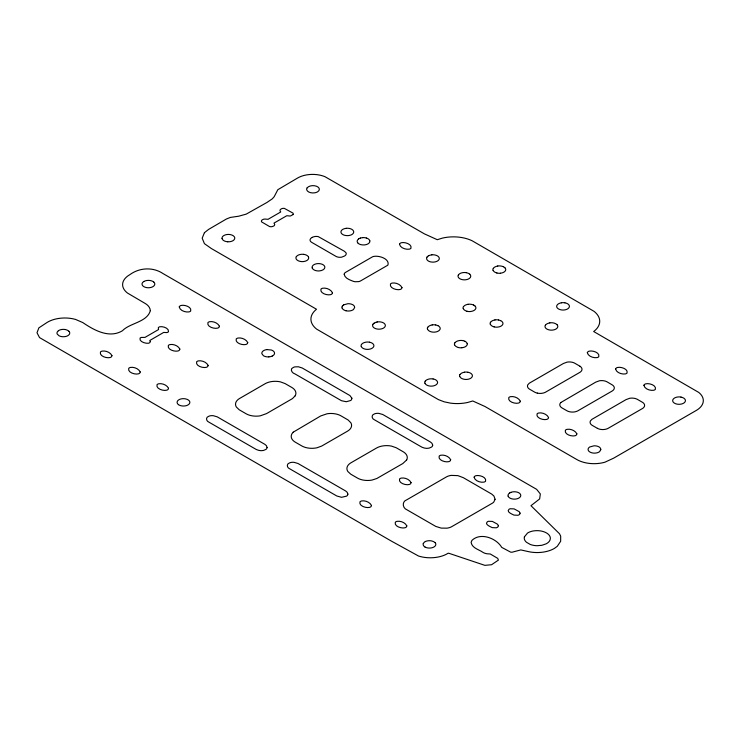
<?xml version="1.0" encoding="UTF-8"?>
<svg xmlns="http://www.w3.org/2000/svg" width="740" height="740" viewBox="0 0 740 740"><rect width="100%" height="100%" fill="white"/><g stroke="black" fill="none" stroke-linecap="round" stroke-linejoin="round"><path stroke-width="1.11" d="M423.243 543.548L424.371 542.161A6.632 3.829 0 0 1 424.899 541.81L425.408 541.541M343.647 304.852L347.865 303.714A6.706 3.866 0 0 1 351.287 304.121L352.684 304.677A6.567 3.792 0 0 1 354.275 306.157A6.678 3.857 0 0 1 354.627 307.535L353.48 309.505A6.309 3.645 0 0 1 349.391 310.966A6.42 3.709 0 0 1 345.867 310.735M376.161 322.205L377.298 321.965M266.9 349.595L271.293 350.011A6.651 3.839 0 0 1 273.115 350.908A6.355 3.672 0 0 1 274.457 353.785A6.392 3.691 0 0 1 272.181 356.079M227.735 241.767L227.208 241.721A6.299 3.635 0 0 1 222.185 238.872L222.093 238.502M303.825 254.366L303.289 254.301A6.373 3.682 0 0 0 296.361 256.641M366.3 237.984L365.162 237.743A6.401 3.691 0 0 0 362.757 237.614M65.046 329.513L66.184 329.762A6.327 3.654 0 0 1 68.811 331.261M597.337 428.312L592.398 425.463A7.807 4.505 0 0 1 590.335 423.373A7.918 4.57 0 0 1 590.492 420.829L591.982 419.303L626.012 399.637L629.638 398.296A7.918 4.57 0 0 1 634.051 398.268A7.807 4.505 0 0 1 637.519 399.443L642.57 402.366A7.807 4.505 0 0 1 644.494 404.743A7.918 4.57 0 0 1 644.392 406.417A7.807 4.505 0 0 1 642.274 408.628L608.298 428.238A7.807 4.505 0 0 1 604.321 429.468A7.909 4.56 0 0 1 599.927 429.256A7.807 4.505 0 0 1 597.393 428.312M579.957 366.217L574.906 363.294A7.807 4.505 0 0 0 571.437 362.119A7.918 4.57 0 0 0 567.034 362.147L563.399 363.488L529.377 383.154L527.879 384.68A7.918 4.57 0 0 0 527.722 387.224A7.807 4.505 0 0 0 529.794 389.323L534.733 392.172A7.807 4.505 0 0 0 537.37 393.116M178.488 404.641L179.071 405.011A6.355 3.672 0 0 0 185.24 405.881A6.244 3.598 0 0 0 187.923 404.983A6.383 3.691 0 0 0 189.782 401.829A6.355 3.672 0 0 0 186.258 399.073L185.167 398.805A6.383 3.691 0 0 0 180.458 399.091A6.281 3.626 0 0 0 177.563 400.978A6.688 3.857 0 0 0 177.295 401.487A6.355 3.672 0 0 0 178.47 404.632M308.515 257.076L308.626 257.381A6.373 3.682 0 0 1 303.4 261.572A6.401 3.691 0 0 1 299.885 261.331A6.373 3.682 0 0 1 296.074 258.686A6.401 3.691 0 0 1 296.342 256.614M346.2 228.318A6.401 3.691 0 0 1 349.743 228.54A6.336 3.654 0 0 1 353.563 231.232A6.401 3.691 0 0 1 353.285 233.257A6.336 3.654 0 0 1 351.981 234.469A6.401 3.691 0 0 1 350.427 235.181A6.336 3.654 0 0 1 345.127 235.394A6.623 3.829 0 0 1 344.378 235.218A6.235 3.598 0 0 1 341.565 233.507A6.623 3.829 0 0 1 341.103 232.73A6.364 3.672 0 0 1 342.287 229.705A6.401 3.691 0 0 1 343.971 228.836A6.364 3.672 0 0 1 346.246 228.327M307.202 187.831A6.336 3.663 0 0 1 316.48 186.23A6.336 3.663 0 0 1 317.673 191.78L316.84 192.206A23.338 13.477 0 0 1 315.666 192.613L314.916 192.788A6.336 3.663 0 0 1 306.749 189.865A6.401 3.691 0 0 1 307.156 187.812M227.679 241.776A6.383 3.682 0 0 0 232.906 240.722L233.387 240.417A22.884 13.209 0 0 0 234.09 239.751L234.654 238.854A6.383 3.682 0 0 0 230.177 234.58A6.41 3.7 0 0 0 226.625 234.589L225.487 234.848A6.383 3.682 0 0 0 222.056 238.521M303.789 254.357A6.373 3.682 0 0 1 308.525 257.094M312.262 268.019A6.336 3.654 0 0 0 316.045 270.664A6.401 3.691 0 0 0 319.578 270.886A6.373 3.682 0 0 0 324.777 266.714L324.675 266.4A6.373 3.682 0 0 0 319.939 263.69L319.44 263.634A6.373 3.682 0 0 0 313.834 264.754A6.336 3.654 0 0 0 312.539 265.993A6.401 3.691 0 0 0 312.215 267.991M357.688 242.785A6.216 3.589 0 0 0 360.972 244.663A6.336 3.663 0 0 0 369.288 242.803A6.401 3.691 0 0 0 369.787 240.768M357.735 242.803A6.336 3.663 0 0 1 358.687 238.928M360.528 238.067A6.336 3.663 0 0 1 362.831 237.66M366.319 238.012A6.336 3.663 0 0 1 369.787 240.787M358.595 238.881A6.401 3.691 0 0 1 360.436 238.03M427.11 257.039A6.336 3.654 0 0 0 427.572 260.406A6.188 3.571 0 0 0 430.541 261.868L431.022 261.96A6.336 3.654 0 0 0 436.831 261.35L437.562 260.97A6.336 3.654 0 0 0 438.866 259.759A6.401 3.691 0 0 0 439.144 257.714A6.336 3.654 0 0 0 435.361 255.087A6.401 3.691 0 0 0 431.781 254.819M428.608 255.8A6.336 3.654 0 0 1 431.864 254.865M427.045 257.03A6.244 3.607 0 0 1 428.562 255.772M345.941 310.735A6.309 3.645 0 0 1 342.195 308.108M342.454 306.11A6.309 3.645 0 0 1 343.73 304.908M342.046 308.062A6.42 3.709 0 0 1 342.315 306.027M372.923 324.305A6.373 3.682 0 0 1 374.163 323.075M374.301 323.158A6.29 3.626 0 0 1 376.253 322.289M372.951 324.314A6.401 3.691 0 0 0 372.784 326.368A6.336 3.663 0 0 0 374.579 328.171A6.373 3.682 0 0 0 380.952 328.995A6.29 3.626 0 0 0 384.985 326.71A6.373 3.682 0 0 0 384.319 323.5A6.383 3.691 0 0 0 383.006 322.659A6.336 3.663 0 0 0 380.85 321.993A6.401 3.691 0 0 0 377.326 321.946M469.706 274.207A6.336 3.663 0 0 1 470.566 277.019L470.381 277.398A6.336 3.663 0 0 1 464.11 279.85A6.336 3.663 0 0 1 458.227 277.047A6.401 3.691 0 0 1 458.338 275.021M458.393 275.012A6.336 3.663 0 0 1 461.584 272.912L462.685 272.662A6.401 3.691 0 0 1 466.265 272.681M466.246 272.699A6.336 3.663 0 0 1 468.401 273.365A6.401 3.691 0 0 1 469.761 274.198M361.286 346.477A6.336 3.654 0 0 0 365.033 349.095A6.401 3.691 0 0 0 368.539 349.336A6.346 3.663 0 0 0 373.663 346.635A6.41 3.7 0 0 0 373.829 345.275A6.346 3.663 0 0 0 373.117 343.98A6.41 3.7 0 0 0 371.526 342.842A6.346 3.663 0 0 0 369.417 342.213M361.536 344.47A6.336 3.654 0 0 1 365.884 342.185A6.401 3.691 0 0 1 369.399 342.157M361.24 346.45A6.401 3.691 0 0 1 361.49 344.424M500.388 273.208A6.346 3.663 0 0 0 505.503 270.516A6.41 3.7 0 0 0 505.67 269.157A6.346 3.663 0 0 0 504.957 267.861M496.919 272.968A6.346 3.663 0 0 1 493.164 270.35M493.404 268.343A6.346 3.663 0 0 1 497.761 266.048M503.385 266.761A6.346 3.663 0 0 0 501.257 266.095A6.41 3.7 0 0 0 497.687 266.002M500.332 273.236A6.41 3.7 0 0 1 496.827 273.005M493.025 270.35A6.41 3.7 0 0 1 493.275 268.324M503.366 266.724A6.41 3.7 0 0 1 504.948 267.834M427.628 329.245A6.346 3.663 0 0 0 431.383 331.871A6.401 3.691 0 0 0 434.843 332.112A6.346 3.663 0 0 0 439.967 329.411A6.41 3.7 0 0 0 440.134 328.051A6.346 3.663 0 0 0 439.421 326.756A6.41 3.7 0 0 0 437.83 325.618M427.877 327.237A6.346 3.663 0 0 1 432.234 324.943M435.721 324.999A6.346 3.663 0 0 1 437.849 325.656M427.489 329.245A6.41 3.7 0 0 1 427.739 327.219M432.151 324.897A6.41 3.7 0 0 1 435.666 324.943M470.557 311.485A6.346 3.663 0 0 0 475.672 308.802A6.41 3.7 0 0 0 475.839 307.442A6.346 3.663 0 0 0 475.126 306.147M467.088 311.253A6.346 3.663 0 0 1 463.332 308.636M463.582 306.619A6.346 3.663 0 0 1 467.939 304.334M473.563 305.046A6.346 3.663 0 0 0 471.426 304.381A6.41 3.7 0 0 0 467.856 304.288M470.511 311.522A6.41 3.7 0 0 1 466.996 311.281M463.194 308.636A6.41 3.7 0 0 1 463.444 306.601M473.535 305A6.41 3.7 0 0 1 475.117 306.11M461.908 347.726A6.346 3.663 0 0 0 467.033 345.043A6.41 3.7 0 0 0 467.199 343.684M458.439 347.495A6.346 3.663 0 0 1 454.693 344.868M454.934 342.861A6.346 3.663 0 0 1 459.29 340.576A6.41 3.7 0 0 1 462.731 340.576M462.778 340.622A6.346 3.663 0 0 1 464.914 341.279M467.199 343.702A6.346 3.663 0 0 0 466.487 342.389A6.41 3.7 0 0 0 464.887 341.242M461.862 347.763A6.41 3.7 0 0 1 458.356 347.522M454.554 344.877A6.41 3.7 0 0 1 454.804 342.842M494.154 326.877A6.346 3.663 0 0 1 490.398 324.259M490.638 322.242A6.346 3.663 0 0 1 494.995 319.957M498.492 320.004A6.346 3.663 0 0 1 500.619 320.67M490.259 324.259A6.41 3.7 0 0 1 490.509 322.224M494.912 319.911A6.41 3.7 0 0 1 498.436 319.957M500.601 320.624A6.41 3.7 0 0 1 502.183 321.743A6.346 3.663 0 0 1 502.904 323.084A6.41 3.7 0 0 1 502.738 324.425A6.346 3.663 0 0 1 497.622 327.117A6.401 3.691 0 0 1 494.107 326.886M425 383.237A6.346 3.663 0 0 0 428.756 385.855A6.401 3.691 0 0 0 432.216 386.095A6.346 3.663 0 0 0 437.34 383.403A6.41 3.7 0 0 0 437.507 382.043A6.346 3.663 0 0 0 436.794 380.749A6.401 3.691 0 0 0 435.24 379.592A6.346 3.663 0 0 0 433.094 378.982M425.25 381.22A6.346 3.663 0 0 1 429.607 378.936A6.41 3.7 0 0 1 433.085 378.963M424.917 383.218A6.401 3.691 0 0 1 425.167 381.183M561.447 302.817A6.346 3.663 0 0 0 557.091 305.102A6.401 3.691 0 0 0 556.795 307.118A6.346 3.663 0 0 0 560.596 309.736A6.41 3.7 0 0 0 564.019 310.005A6.346 3.663 0 0 0 569.18 307.285A6.41 3.7 0 0 0 569.347 305.925A6.336 3.663 0 0 0 568.635 304.612A6.41 3.7 0 0 0 567.043 303.483A6.346 3.663 0 0 0 564.935 302.864M561.364 302.771A6.41 3.7 0 0 1 564.879 302.817M459.836 376.531A6.346 3.663 0 0 0 463.592 379.148A6.41 3.7 0 0 0 467.014 379.417A6.346 3.663 0 0 0 472.185 376.697A6.41 3.7 0 0 0 472.342 375.337A6.346 3.663 0 0 0 471.63 374.042A6.41 3.7 0 0 0 470.039 372.904A6.346 3.663 0 0 0 467.93 372.276M460.086 374.523A6.346 3.663 0 0 1 464.443 372.229M459.707 376.531A6.41 3.7 0 0 1 459.947 374.496M464.359 372.183A6.41 3.7 0 0 1 467.884 372.229M545.436 325.23A6.336 3.654 0 0 1 546.693 324.028A6.346 3.663 0 0 1 549.829 322.927M545.399 325.184A6.401 3.691 0 0 0 545.149 327.21A6.336 3.654 0 0 0 548.941 329.855A6.401 3.691 0 0 0 552.447 330.096A6.346 3.663 0 0 0 557.572 327.394A6.41 3.7 0 0 0 557.738 326.035A6.346 3.663 0 0 0 557.026 324.74M549.792 322.871A6.401 3.691 0 0 1 553.307 322.918A6.346 3.663 0 0 1 555.453 323.639A6.401 3.691 0 0 1 557.044 324.693M537.314 393.116A7.909 4.56 0 0 0 541.708 393.319A7.807 4.505 0 0 0 545.695 392.089L579.66 372.479A7.807 4.505 0 0 0 581.788 370.268A7.918 4.57 0 0 0 581.89 368.566A7.807 4.505 0 0 0 579.957 366.254M681.013 397.075A6.429 3.709 0 0 0 677.498 397.029A6.318 3.654 0 0 0 673.076 399.36A6.429 3.709 0 0 0 672.827 401.385A6.355 3.672 0 0 0 676.573 404.012A6.42 3.709 0 0 0 680.079 404.253A6.336 3.663 0 0 0 685.212 401.552A6.429 3.709 0 0 0 685.12 399.517A6.327 3.654 0 0 0 680.948 397.112M143.754 281.561A6.373 3.682 0 0 1 146.899 280.497A6.346 3.663 0 0 1 152.625 281.302A6.401 3.691 0 0 1 153.744 281.996M153.707 282.005A6.346 3.663 0 0 1 154.595 284.946A6.373 3.682 0 0 1 149.499 287.693A6.401 3.691 0 0 1 145.965 287.471A6.373 3.682 0 0 1 142.172 284.808A6.401 3.691 0 0 1 142.45 282.772A6.346 3.663 0 0 1 143.81 281.552M58.423 330.771A6.327 3.654 0 0 0 57.276 332.01A6.41 3.7 0 0 0 57.211 334.036L59.015 335.757A6.327 3.654 0 0 0 64.963 336.617A6.179 3.571 0 0 0 67.802 335.692A6.383 3.691 0 0 0 69.671 332.538A6.327 3.654 0 0 0 68.885 331.224M58.432 330.725A6.41 3.7 0 0 1 60.375 329.8A6.383 3.691 0 0 1 65.028 329.504M266.9 349.595A5.976 3.45 0 0 0 264.513 350.196L264.152 350.362A6.503 3.755 0 0 0 262.441 351.657A6.641 3.839 0 0 0 261.886 353.729L263.357 355.653A6.336 3.654 0 0 0 266.474 356.772A6.392 3.691 0 0 0 268.851 356.884M272.2 356.06A6.355 3.672 0 0 1 268.861 356.865M424.954 546.999A5.92 3.423 0 0 0 425.713 547.369A6.318 3.654 0 0 0 432.909 547.471A6.392 3.691 0 0 0 435.758 543.863A6.327 3.654 0 0 0 434.972 542.549M425.01 546.999A6.318 3.654 0 0 1 423.317 543.567M434.944 542.587A6.318 3.654 0 0 0 432.262 541.134L431.133 540.838A6.392 3.691 0 0 0 425.38 541.523M508.167 496.207A6.336 3.654 0 0 0 511.951 498.852A6.401 3.691 0 0 0 515.493 499.075A6.373 3.682 0 0 0 520.405 496.67A6.373 3.682 0 0 0 519.166 493.007L518.5 492.627A6.373 3.682 0 0 0 516.622 491.998A6.401 3.691 0 0 0 510.841 492.368M509.758 492.97A6.336 3.654 0 0 0 508.454 494.181A6.401 3.691 0 0 0 508.13 496.179M509.721 492.942A6.373 3.682 0 0 1 510.831 492.396M351.898 398.231L351.519 399.674A4.607 2.655 0 0 1 350.51 400.553L346.292 401.737L341.464 400.71L294.936 373.894C292.032 373.228 289.396 368.853 293.262 367.493A4.616 2.664 0 0 1 294.955 366.874L298.461 366.79L302.272 368.021L349.909 395.549L351.898 398.231M150.303 341.418L150.026 342.343A3.043 1.758 0 0 1 148.305 343.268C145.373 343.628 138.833 341.621 140.054 338.134A3.043 1.758 0 0 1 141.34 337.431L144.985 337.394L158.564 329.55L158.304 327.755A3.052 1.758 0 0 1 159.831 326.756C162.911 326.155 169.044 328.125 168.517 331.65A3.043 1.758 0 0 1 166.852 332.584L163.697 332.417L149.785 340.483L150.303 341.418M344.174 274.17C344.738 278.425 350.02 280.016 353.591 281.422A8.427 4.865 0 0 0 355.422 281.736L358.715 281.607A4.875 2.812 0 0 0 360.537 280.941L387.214 265.54A4.588 2.655 0 0 0 388 264.911C389.721 258.593 378.519 255.189 373.376 256.493A4.579 2.646 0 0 0 372.294 256.947L345.599 272.357A4.68 2.701 0 0 0 344.59 273.245L344.174 274.17M498.362 525.705L498.002 526.788A3.552 2.054 0 0 1 496.179 527.796L492.35 527.629A4.653 2.692 0 0 1 491.286 527.167C489.769 526.436 484.441 524.17 487.299 521.811A3.561 2.054 0 0 1 488.52 521.284L492.405 521.423L496.975 523.911A5.189 2.997 0 0 1 497.696 524.447L498.362 525.705M520.072 513.172L519.711 514.254A3.552 2.054 0 0 1 517.889 515.262L514.06 515.096A4.653 2.692 0 0 1 512.996 514.633C511.479 513.902 506.16 511.636 509.009 509.277A3.561 2.054 0 0 1 510.239 508.75L514.115 508.889L518.685 511.377A5.189 2.997 0 0 1 519.415 511.904L520.072 513.172M524.392 536.879L524.244 538.276A13.264 7.659 0 0 0 526.51 542.3L530.164 544.409A13.246 7.65 0 0 0 537.129 545.713L541.911 545.288L546.166 543.826A12.663 7.308 0 0 0 549.968 540.172L550.329 538.785A13.228 7.631 0 0 0 548.738 534.687A13.542 7.816 0 0 0 545.454 532.402A13.264 7.659 0 0 0 536.241 530.654L533.845 530.867A12.645 7.298 0 0 0 527.528 533.059L524.392 536.879M267.103 447.469L266.77 448.551A4.616 2.664 0 0 1 265.706 449.513C262.173 451.733 257.538 450.568 254.292 448.348L208.93 422.161C206.118 421.217 205.507 417.231 208.634 416.352A4.607 2.655 0 0 1 209.994 415.861L210.771 415.723A6.438 3.718 0 0 1 213.333 415.714L217.19 416.833L264.855 444.342L266.391 445.637L267.103 447.469M347.893 494.107L347.56 495.19A4.616 2.664 0 0 1 346.496 496.151L341.538 497.317L336.793 495.985L289.719 468.799C286.898 467.865 286.288 463.878 289.414 462.99A4.607 2.655 0 0 1 290.783 462.509L291.56 462.371A6.438 3.718 0 0 1 294.122 462.352L297.97 463.471L345.645 490.981L347.171 492.276L347.893 494.107M432.697 445.147L432.364 446.229A4.616 2.664 0 0 1 431.3 447.191C427.766 449.411 423.123 448.246 419.876 446.026L374.523 419.839C371.702 418.905 371.091 414.918 374.218 414.03A4.607 2.655 0 0 1 375.587 413.54L376.364 413.41A6.438 3.718 0 0 1 378.926 413.392L382.774 414.511L430.449 442.021L431.975 443.315L432.697 445.147M150.322 310.68C147.075 322.298 129.861 322.927 122.461 330.734C109.27 338.754 94.045 330.197 82.852 322.612L75.619 319.449A24.281 14.014 0 0 0 47.129 322.418L38.878 327.857L37 332.76L39.525 337.588L391.192 540.995L418.507 556.018A24.207 13.977 0 0 0 445.859 554.519L448.227 553.196L449.467 553.474L484.876 565.351L491.591 564.722L498.409 560.106L497.715 558.367L490.315 554.01L487.022 553.77A8.852 5.115 0 0 1 483.044 552.41C478.863 549.432 472.074 548.201 471.112 542.42L471.944 540.366C480.695 531.986 496.568 538.396 501.72 547.378L510.674 552.151A3.524 2.035 0 0 0 513.551 551.809L520.821 549.922L528.184 551.568A24.374 14.069 0 0 0 554.297 548.488L557.276 546.314L560.652 541.273L560.67 536.084L559.459 533.716L530.969 505.698L539.645 498.927L540.33 493.941L536.611 489.316L163.179 273.671C153.041 266.807 139.499 267.538 129.778 274.707A24.207 13.977 0 0 0 127.456 293.031L145.068 303.391C147.769 304.917 150.174 307.424 150.322 310.68M111.944 355.625L111.666 356.514A3.561 2.054 0 0 1 110.149 357.522C106.745 358.493 99.114 356.162 100.437 352.018A3.561 2.054 0 0 1 102.139 351.111C105.7 350.473 110.399 352.342 111.944 355.625M140.221 371.943L139.943 372.831A3.561 2.054 0 0 1 138.417 373.848C135.013 374.819 127.391 372.479 128.714 368.344A3.561 2.054 0 0 1 130.416 367.429C133.977 366.8 138.667 368.668 140.221 371.943M168.526 388.287L168.248 389.175A3.561 2.054 0 0 1 166.722 390.193C163.318 391.164 155.696 388.824 157.019 384.689A3.561 2.054 0 0 1 158.721 383.773C162.282 383.144 166.972 385.013 168.526 388.287M179.848 349.067L179.561 349.955A3.561 2.054 0 0 1 178.044 350.973C174.64 351.944 167.018 349.604 168.332 345.469A3.561 2.054 0 0 1 170.034 344.553C173.595 343.924 178.294 345.793 179.848 349.067M208.134 365.421L207.857 366.3A3.561 2.054 0 0 1 206.34 367.318C202.936 368.289 195.304 365.958 196.627 361.814A3.561 2.054 0 0 1 198.329 360.898C201.891 360.269 206.59 362.138 208.134 365.421M219.419 326.22L219.142 327.108A3.561 2.054 0 0 1 217.615 328.125C214.212 329.096 206.59 326.756 207.912 322.621A3.561 2.054 0 0 1 209.614 321.706C213.176 321.077 217.875 322.945 219.419 326.22M247.724 342.565L247.447 343.453A3.561 2.054 0 0 1 245.921 344.47C242.517 345.432 234.895 343.101 236.217 338.966A3.561 2.054 0 0 1 237.919 338.05C241.481 337.412 246.179 339.29 247.724 342.565M332.464 292.744L332.186 293.623A3.561 2.054 0 0 1 330.66 294.64C327.256 295.611 319.634 293.271 320.947 289.137A3.561 2.054 0 0 1 322.659 288.221C326.22 287.592 330.91 289.46 332.464 292.744M401.977 287.582L401.7 288.471A3.561 2.054 0 0 1 400.174 289.488C396.769 290.459 389.148 288.119 390.47 283.984A3.561 2.054 0 0 1 392.172 283.068C395.733 282.44 400.433 284.308 401.977 287.582M371.462 505.457L371.184 506.345A3.561 2.054 0 0 1 369.667 507.363C366.263 508.325 358.632 505.993 359.954 501.859A3.561 2.054 0 0 1 361.657 500.943C365.218 500.305 369.917 502.183 371.462 505.457M411.052 482.6L410.774 483.488A3.561 2.054 0 0 1 409.248 484.506C405.844 485.477 398.222 483.137 399.545 479.002A3.561 2.054 0 0 1 401.246 478.086C404.808 477.457 409.507 479.326 411.052 482.6M406.806 525.863L406.528 526.751A3.561 2.054 0 0 1 405.011 527.768C401.607 528.73 393.976 526.399 395.299 522.264A3.561 2.054 0 0 1 397.001 521.349C400.562 520.71 405.261 522.588 406.806 525.863M450.66 459.734L450.382 460.613A3.561 2.054 0 0 1 448.865 461.631C445.462 462.602 437.839 460.271 439.153 456.127A3.561 2.054 0 0 1 440.855 455.211C444.416 454.582 449.115 456.45 450.66 459.734M520.285 401.182L520.007 402.07A3.561 2.054 0 0 1 518.49 403.078C515.086 404.049 507.455 401.718 508.778 397.574A3.561 2.054 0 0 1 510.48 396.668C514.041 396.029 518.74 397.907 520.285 401.182M548.562 417.499L548.284 418.387A3.561 2.054 0 0 1 546.758 419.404C543.354 420.375 535.732 418.035 537.055 413.901A3.561 2.054 0 0 1 538.757 412.985C542.318 412.356 547.017 414.224 548.562 417.499M576.867 433.844L576.59 434.732A3.561 2.054 0 0 1 575.063 435.749C571.659 436.72 564.037 434.38 565.36 430.245A3.561 2.054 0 0 1 567.062 429.329C570.623 428.7 575.322 430.569 576.867 433.844M179.256 306.933C179.876 310.661 185.509 312.493 188.996 311.901A3.561 2.054 0 0 0 190.698 310.985C191.993 306.86 184.399 304.519 180.995 305.481A3.571 2.063 0 0 0 179.469 306.499L179.256 306.933M399.517 244.2C400.146 247.928 405.77 249.759 409.257 249.167A3.561 2.054 0 0 0 410.968 248.252C412.254 244.126 404.66 241.786 401.256 242.748A3.571 2.063 0 0 0 399.739 243.765L399.517 244.2M474.118 477.171C474.747 480.898 480.371 482.73 483.858 482.138A3.561 2.054 0 0 0 485.57 481.222C486.855 477.096 479.261 474.756 475.857 475.718A3.571 2.063 0 0 0 474.331 476.736L474.118 477.171M587.338 352.638C587.967 356.365 593.6 358.197 597.087 357.605A3.561 2.054 0 0 0 598.79 356.689C600.085 352.564 592.49 350.224 589.077 351.186A3.571 2.063 0 0 0 587.56 352.203L587.338 352.638M615.615 368.964C616.244 372.692 621.868 374.523 625.356 373.931A3.561 2.054 0 0 0 627.067 373.016C628.352 368.881 620.758 366.55 617.354 367.512A3.571 2.063 0 0 0 615.837 368.529L615.615 368.964M643.92 385.3C644.549 389.027 650.173 390.868 653.66 390.267A3.561 2.054 0 0 0 655.372 389.36C656.658 385.226 649.063 382.885 645.659 383.857A3.571 2.063 0 0 0 644.142 384.865L643.92 385.3M495.069 499.278L493.793 502.044A9.777 5.643 0 0 1 492.294 503.237L451.714 526.667A9.777 5.643 0 0 1 448.523 527.87L448.042 527.981A7.15 4.125 0 0 1 446.932 528.166L441.17 528.101L435.74 526.399L407.074 509.869C402.394 508.167 401.728 501.415 406.824 499.777L446.054 477.124A10.221 5.902 0 0 1 451.289 475.385L457.921 475.635L463.305 477.67L491.758 494.116L493.95 496.068L495.069 499.278M600.769 449.643L599.622 451.613A6.309 3.645 0 0 1 595.534 453.074A6.42 3.709 0 0 1 592.009 452.843A6.355 3.672 0 0 1 588.226 450.197A6.429 3.709 0 0 1 588.504 448.163A6.318 3.654 0 0 1 589.789 446.96L594.007 445.822A6.706 3.866 0 0 1 597.43 446.229L598.817 446.784A6.567 3.792 0 0 1 600.418 448.264A6.678 3.857 0 0 1 600.769 449.643M204.416 232.702L202.187 238.178L204.416 243.645L211.409 248.566L316.507 309.246A29.073 16.78 0 0 0 316.637 329.124L438.394 399.6L444.185 401.82L450.54 403.143A29.202 16.863 0 0 0 467.828 402.43L472.777 400.978L484.996 406.519L576.895 459.577A24.318 14.042 0 0 0 604.904 462.204L613.58 458.199L696.571 410.275A24.198 13.968 0 0 0 698.736 392.422L593.684 331.529A29.027 16.761 0 0 0 594.054 311.346L472.25 240.833A28.953 16.715 0 0 0 453.472 236.856A29.119 16.817 0 0 0 442.381 238.114L437.275 239.704L424.436 233.886L324.98 176.694A21.155 12.21 0 0 0 297.683 177.97L277.833 189.699L274.161 196.738L272.228 198.894L266.835 202.529L246.254 214.11L238.77 216.191L230.371 217.431L226.412 219.003L208.625 229.391L204.416 232.702M406.658 459.956L402.828 463.536L376.864 478.484L372.054 480.057A14.439 8.334 0 0 1 364.043 480.214A14.171 8.177 0 0 1 357.448 478.059L350.825 474.229L347.865 471.519A14.43 8.325 0 0 1 347.199 466.903A14.18 8.186 0 0 1 351.075 462.722L376.512 448.042A14.171 8.186 0 0 1 383.44 445.832A14.43 8.334 0 0 1 391.451 446.1L396.196 447.737L403.069 451.687A14.171 8.177 0 0 1 406.75 455.322A14.439 8.334 0 0 1 406.658 459.956M295.168 395.835L292.457 398.61L266.557 413.595L260.351 415.806A14.439 8.334 0 0 1 252.331 415.861A14.171 8.177 0 0 1 246.041 413.734L239.196 409.775L236.365 407.028A14.43 8.334 0 0 1 235.884 402.403A14.171 8.186 0 0 1 239.714 398.407L265.142 383.718A14.18 8.186 0 0 1 272.385 381.479A14.43 8.325 0 0 1 280.386 381.858L285.085 383.579L291.708 387.399A14.171 8.177 0 0 1 295.454 391.201A14.439 8.334 0 0 1 295.168 395.835M560.8 402.542L560.199 403.337A7.918 4.57 0 0 0 560.041 405.881A7.807 4.505 0 0 0 562.104 407.981L567.043 410.82A7.807 4.505 0 0 0 569.624 411.764A7.909 4.56 0 0 0 574.027 411.976A7.807 4.505 0 0 0 578.005 410.746L611.971 391.136A7.807 4.505 0 0 0 614.098 388.925A7.918 4.57 0 0 0 614.2 387.224A7.807 4.505 0 0 0 612.276 384.911L607.226 381.951A7.807 4.505 0 0 0 603.757 380.776A7.918 4.57 0 0 0 599.345 380.804L595.719 382.145L560.8 402.542M293.216 432.179L292.05 433.612A14.43 8.334 0 0 0 291.579 438.237A14.171 8.186 0 0 0 295.389 442.233L301.772 445.915A14.18 8.186 0 0 0 309.015 448.153A14.43 8.325 0 0 0 317.007 447.774L321.706 446.054L347.347 431.263A14.171 8.186 0 0 0 351.149 427.424A14.439 8.334 0 0 0 350.862 422.79L348.151 420.015L341.103 415.917A14.18 8.186 0 0 0 335.109 413.827A14.439 8.334 0 0 0 327.089 413.771L320.679 415.963L293.216 432.179M293.068 214.563L290.598 215.913A3.487 2.017 0 0 1 288.147 215.803L286.713 215.766L273.985 223.11L274.438 223.887A3.487 2.017 0 0 1 273.661 226.052L271.996 226.644A3.487 2.017 0 0 1 269.499 226.514L261.692 221.945A3.469 2.007 0 0 1 261.618 220.501A3.45 1.989 0 0 1 262.432 219.752L263.311 219.336A3.478 2.007 0 0 1 265.771 219.114L268.01 219.327L280.738 211.973L280.266 211.205A3.478 2.007 0 0 1 280.201 209.772L281.182 208.93A3.46 1.998 0 0 1 284.373 208.384L292.985 213.12A3.497 2.017 0 0 1 293.068 214.563M312.289 237.383L311.725 237.707A5.67 3.275 0 0 0 310.486 238.78A5.67 3.275 0 0 0 311.623 242.313L335.84 256.299A5.679 3.284 0 0 0 338.541 257.196A5.772 3.33 0 0 0 341.741 257.132L344.544 256.012A5.67 3.275 0 0 0 345.969 254.643A5.772 3.33 0 0 0 346.006 252.784L344.396 251.258L318.256 236.615A5.67 3.275 0 0 0 312.289 237.383"/></g></svg>
